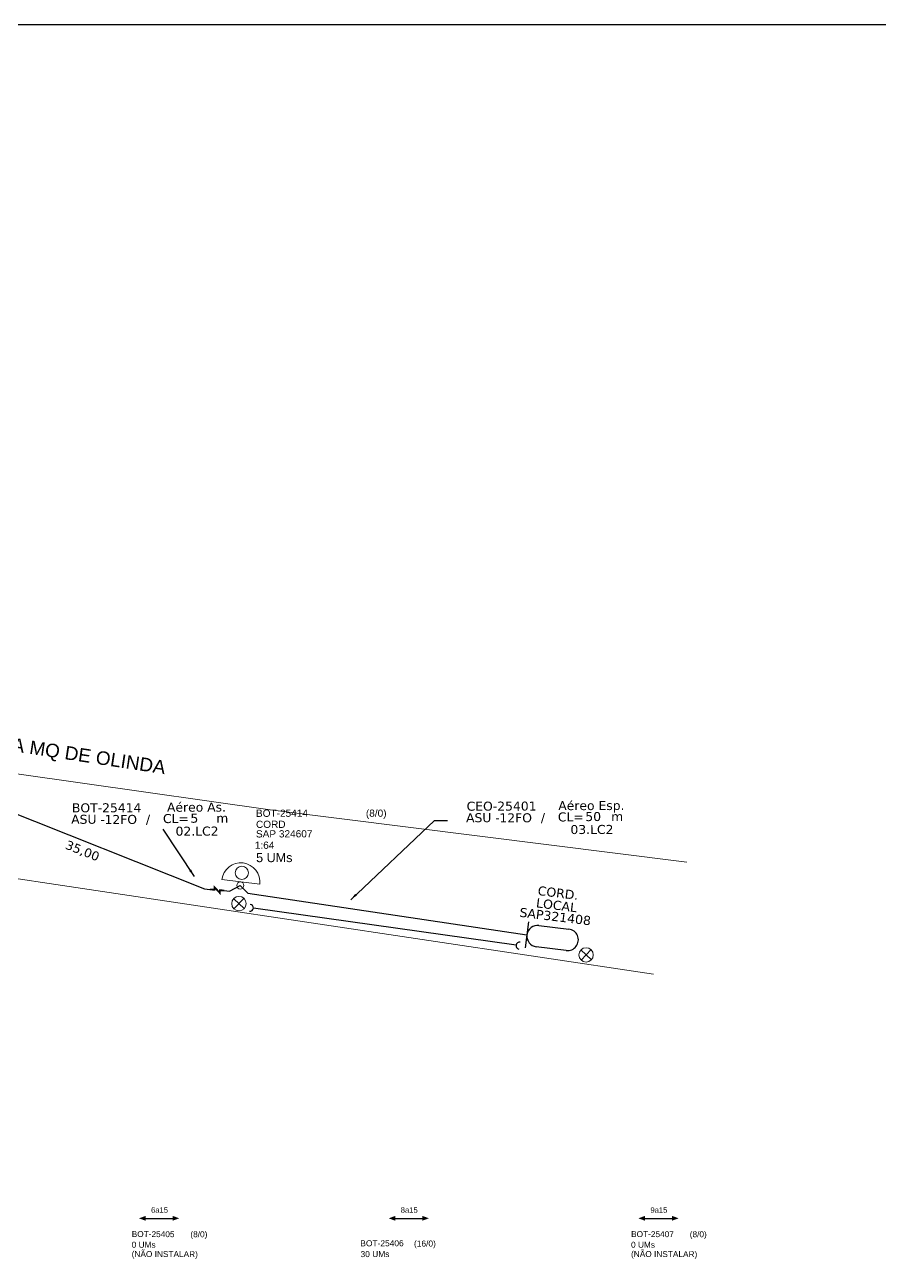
# Model space of a CAD drawing. Header units: metres. Extents: x -357 to 1409, y -312 to 282.
# Drawn here: x 821.6 to 992.5, y 35.2 to 282.2 of the extents above; entities that cross this region are included whole.
import ezdxf
from ezdxf.enums import TextEntityAlignment as Align

# ---------------------------------------------------------------- set-up
doc = ezdxf.new("R2010")
doc.units = ezdxf.units.M
for name, color, linetype, lineweight in [('10.4-Postes', 1, 'Continuous', 0), ("20.0-LEGENDA DOS CDO'S", 1, 'Continuous', 0), ('20.2-CDO_POSTE', 1, 'Continuous', 5), ('CORDOALHA_SUPORTE', 7, 'Continuous', 25), ('Quadra', 251, 'Continuous', 0), ('Segmento Logradouro Texto', 251, 'Continuous', 0)]:
    doc.layers.add(name, color=color, linetype=linetype, lineweight=lineweight)
for name, color, linetype in [('20.5-CEO', 1, 'Continuous'), ('CAP a instalar', 1, 'Continuous'), ('label_cabos', 7, 'Continuous'), ('SETA', 7, 'Continuous'), ('Subida Lateral', 5, 'Continuous'), ('UNIFILAR', 7, 'Continuous')]:
    doc.layers.add(name, color=color, linetype=linetype)
doc.styles.add('ARIAL', font='arial.ttf')
doc.styles.add('DIGICADE', font='arial.ttf')
doc.styles.add('siredit', font='verdana.ttf')
doc.linetypes.add('FENCELINE1', pattern='A,0.25,-0.1,[133,ltypeshp.shx,S=0.1,R=0,X=-0.1,Y=0],-0.1,1', length=1.45)
doc.dimstyles.new('CL', dxfattribs={"dimtxt": 1, "dimasz": 2, "dimexe": 0.18, "dimexo": 0.0625, "dimgap": 0.09, "dimtad": 0, "dimdec": 0, "dimrnd": 1, "dimzin": 0, "dimdsep": 46, "dimtxsty": 'siredit', "dimblk": 'NONE', "dimcen": 0, "dimse1": 1, "dimse2": 1, "dimsd1": 1, "dimsd2": 1, "dimclrt": 7, "dimadec": 0, "dimazin": 0, "dimtfac": 1, "dimtdec": 0, "dimtofl": 0, "dimtmove": 0, "dimatfit": 3, "dimfxl": 0, "dimtolj": 1, "dimtzin": 0, "dimarcsym": 0})

# ---------------------------------------------------------------- blocks, each defined once
blk = doc.blocks.new('POLE_POLE')
at = {"color": 1}
for p, q in [((-0.00000309, 0.00000689), (0.00000269, 0.00000147)), ((0.00000251, 0.00000707), (-0.00000291, 0.00000129))]:
    blk.add_line(p, q, dxfattribs=at)
blk.add_circle((-0.0000002, 0.00000418), 0.00000396, dxfattribs=at)
blk = doc.blocks.new('*U15')
at = {"color": 0}
blk.add_line((2.14, -0.58), (-2.1, -0.68), dxfattribs=at)
for centre, radius in [((0, 0.38), 0.733), ((0.03, -1.03), 0.393)]:
    blk.add_circle(centre, radius, dxfattribs=at)
blk.add_arc((0.02, -0.63), 2.12, 1.3782, 181.3782, dxfattribs=at)
blk = doc.blocks.new('Inst CDOE-8 CAIXA DIST OPT CDOE 48F_8D C_SPL OPTAP')
at = {"layer": "20.0-LEGENDA DOS CDO'S", "color": 0}
for tag, p, style, flags in [('ID_ATIVIDADE', (0.12, 6.47), 'ARIAL', 3), ('FATOR', (7.92, 6.47), 'ARIAL', 1), ('QTDE', (0.23, -0.97), 'DIGICADE', 3)]:
    blk.add_attdef(tag, p, '', height=0.8, rotation=0.118, dxfattribs=dict(at, style=style, flags=flags))
at = {"layer": "20.0-LEGENDA DOS CDO'S", "color": 0, "style": 'ARIAL'}
for tag, p, height in [('FID', (0.12, 5.25), 0.8), ('CORDOALHA', (0.12, 4.02), 0.8), ('SAP', (0.12, 2.96), 0.8), ('1:XX', (-0.01, 1.7), 0.8), ('UMS', (0.14, 0.22), 1)]:
    blk.add_attdef(tag, p, '', height=height, rotation=0.118, dxfattribs=at)
blk.add_attdef('FIBRAS_UTILIZADAS', text='', height=0.8, rotation=0.118, dxfattribs=at).set_placement((13.48, 5.26), align=Align.CENTER)
blk = doc.blocks.new('Inst CB AS CFOA-SM-ASU-120-S-12')
at = {"layer": 'label_cabos', "color": 0, "style": 'siredit'}
for tag, flags, p in [('ID_ATIVIDADE', 3, (1.31, 2.67)), ('FATOR', 1, (11.56, 2.55))]:
    blk.add_attdef(tag, text='', height=1, rotation=359.69, dxfattribs=dict(at, flags=flags)).set_placement(p, align=Align.MIDDLE_CENTER)
for tag, p in [('DESTINO_CABO', (3.13, 1.26)), ('TIPO_CABO', (13.11, 1.24)), ('TIPO_CABO', (1.26, 0)), ('CABO', (4.69, -0.05)), ('/', (7.71, -0.05)), ('LANCE', (10.81, 0)), ('UND', (15.96, 0)), ('FID', (13.15, -1.41))]:
    blk.add_attdef(tag, text='', height=1, rotation=359.69, dxfattribs=at).set_placement(p, align=Align.MIDDLE_CENTER)
blk.add_attdef('QTDE', (12.43, -0.47), '', height=1, rotation=359.69, dxfattribs=at)
blk = doc.blocks.new('Inst CB ESP CFOA-SM-ASU-120-S-12')
at = {"layer": 'label_cabos', "color": 0, "style": 'siredit'}
for tag, flags, p in [('ID_ATIVIDADE', 3, (1.31, 2.67)), ('FATOR', 1, (11.56, 2.55))]:
    blk.add_attdef(tag, text='', height=1, rotation=359.69, dxfattribs=dict(at, flags=flags)).set_placement(p, align=Align.MIDDLE_CENTER)
for tag, p in [('DESTINO_CABO', (3.13, 1.26)), ('TIPO_CABO', (13.11, 1.24)), ('TIPO_CABO', (1.26, 0)), ('CABO', (4.69, -0.05)), ('/', (7.71, -0.05)), ('LANCE', (10.81, 0)), ('UND', (15.96, 0)), ('FID', (13.15, -1.41))]:
    blk.add_attdef(tag, text='', height=1, rotation=359.69, dxfattribs=at).set_placement(p, align=Align.MIDDLE_CENTER)
blk.add_attdef('QTDE', (12.43, -0.47), '', height=1, rotation=359.69, dxfattribs=at)
blk = doc.blocks.new('_None')
blk = doc.blocks.new('SAN')
at = {"layer": 'SETA'}
blk.add_lwpolyline([(-2.58, 0), (6.02, 0)], dxfattribs=at)
for points in [[(-2.1, -0.66), (-3.93, 0), (-2.1, 0.67)], [(5.33, 0.68), (7.16, 0.01), (5.33, -0.65)]]:
    blk.add_solid(points, dxfattribs=at)
blk = doc.blocks.new('CDOE-TEXTO PADRÃO')
at = {"layer": "20.0-LEGENDA DOS CDO'S", "color": 0, "style": 'ARIAL'}
for tag, p in [('CDO_N', (0.49, 7.39)), ('CORDOALHA', (0.5, 4.33)), ('SAP', (0.51, 1.67)), ('SPLITER_1', (0.59, -0.91)), ('SPLITER_2', (0.6, -3.55)), ('(XX-XX_F)S', (0.54, -8.29)), ('(XX-XX_L)S', (0.55, -10.83)), ('UMS', (0.55, -13.15))]:
    blk.add_attdef(tag, p, '', height=1.7, rotation=0.118, dxfattribs=at)
blk.add_attdef('FIBRAS_UTILIZADAS', text='', height=1.7, rotation=0.118, dxfattribs=at).set_placement((19.77, 7.43), align=Align.CENTER)
blk = doc.blocks.new('CDOE_CT_POSTE')
at = {"layer": "20.0-LEGENDA DOS CDO'S", "color": 0, "style": 'ARIAL'}
for tag, p, height in [('CDO_N', (0.12, 5.25), 0.8), ('CORDOALHA', (0.12, 4.02), 0.8), ('SAP', (0.12, 2.96), 0.8), ('1:XX', (-0.01, 1.7), 0.8), ('UMS', (0.14, 0.22), 1)]:
    blk.add_attdef(tag, p, '', height=height, rotation=0.118, dxfattribs=at)
blk.add_attdef('FIBRAS_UTILIZADAS', text='', height=0.8, rotation=0.118, dxfattribs=at).set_placement((7.83, 5.26), align=Align.CENTER)

msp = doc.modelspace()

# ---------------------------------------------------------------- linework, layer by layer
at = {"color": 7}
msp.add_lwpolyline([(568.02, -311.79), (1409.02, -311.79), (1409.02, 282.21), (568.02, 282.21)], close=True, dxfattribs=at)
at = {"layer": '20.5-CEO', "color": 7}
for p, q in [((924.4, 102.18), (930.4, 101.44)), ((929.87, 97.16), (923.87, 97.9))]:
    msp.add_line(p, q, dxfattribs=at)
msp.add_lwpolyline([(922.32, 102.88), (921.68, 97.72)], dxfattribs=at)
for centre, start, end in [((924.14, 100.04), 82.9584, 262.9584), ((930.13, 99.3), 262.9584, 82.9584)]:
    msp.add_arc(centre, 2.15, start, end, dxfattribs=at)
at = {"layer": 'CAP a instalar', "color": 7, "linetype": 'FENCELINE1', "ltscale": 3}
for p, q in [((816.62, 125.75), (857.53, 109.46)), ((857.53, 109.46), (858.59, 109.37)), ((861.46, 109.14), (862.52, 109.05)), ((862.52, 109.05), (864.68, 110.16)), ((864.68, 110.16), (866.19, 108.64)), ((866.19, 108.64), (922, 100.3))]:
    msp.add_line(p, q, dxfattribs=at)
at = {"layer": 'CORDOALHA_SUPORTE', "ltscale": 5}
msp.add_line((919.83, 98.24), (867.29, 105.61), dxfattribs=at)
for centre, start, end in [((866.61, 105.68), 264.8387, 84.8387), ((920.5, 98.12), 79.1919, 259.1919)]:
    msp.add_arc(centre, 0.687, start, end, dxfattribs=at)
at = {"layer": 'Quadra', "color": 7}
for points in [[(683.77, 167.41), (684.02, 155), (684.53, 154.29), (685.37, 153.92), (795.51, 135.94), (870.67, 125.29), (953.96, 114.79)], [(947.29, 92.41), (901.08, 99.39), (812.22, 112.66), (811.29, 112.7), (810.34, 112.64), (809.43, 112.5), (808.52, 112.26), (807.66, 111.94), (806.83, 111.54), (806.04, 111.06), (805.33, 110.51), (804.67, 109.89), (804.1, 109.22), (803.6, 108.48), (803.17, 107.71), (802.85, 106.89), (802.62, 106.06), (802.49, 105.2), (802.45, 104.34), (799.68, 86.75), (795.41, 60.62)], [(947.29, 92.41), (901.08, 99.39), (812.22, 112.66), (811.29, 112.7), (810.34, 112.64), (809.43, 112.5), (808.52, 112.26), (807.66, 111.94), (806.83, 111.54), (806.04, 111.06), (805.33, 110.51), (804.67, 109.89), (804.1, 109.22), (803.6, 108.48), (803.17, 107.71), (802.85, 106.89), (802.62, 106.06), (802.49, 105.2), (802.45, 104.34), (799.68, 86.75), (795.41, 60.62)]]:
    msp.add_lwpolyline(points, dxfattribs=at)
at = {"layer": 'Subida Lateral', "color": 5, "const_width": 0.36}
msp.add_lwpolyline([(858.59, 109.37), (859.49, 109.3), (859.52, 109.8), (860.56, 108.7), (860.58, 109.21), (861.46, 109.14)], dxfattribs=at)

# ---------------------------------------------------------------- block references
at = {"color": 7}
ref = msp.add_blockref('CDOE-TEXTO PADRÃO', (893.84, 30), dxfattribs=dict(at, xscale=0.7056720020771027, yscale=0.7056720020771027, zscale=0.7056720020771027))
ref.add_attrib('CDO_N', 'BOT-25406', (888.69, 38.03), dxfattribs={"layer": "20.0-LEGENDA DOS CDO'S", "color": 0, "height": 1.2, "rotation": 0.118, "style": 'ARIAL'})
ref.add_attrib('CORDOALHA', '30 UMs', (888.73, 35.87), dxfattribs={"layer": "20.0-LEGENDA DOS CDO'S", "color": 0, "height": 1.2, "rotation": 0.118, "style": 'ARIAL'})
ref.add_attrib('FIBRAS_UTILIZADAS', '       (16/0)', dxfattribs={"layer": "20.0-LEGENDA DOS CDO'S", "color": 0, "height": 1.1995, "rotation": 0.118, "style": 'ARIAL'}).set_placement((899.97, 37.98), align=Align.CENTER)
at = {"layer": '10.4-Postes', "color": 1, "xscale": 363636.3600000002, "yscale": 363636.3600000002, "zscale": 363636.3600000002}
for p in [(864.48, 105.01), (933.91, 94.76)]:
    msp.add_blockref('POLE_POLE', p, dxfattribs=at)
at = {"layer": "20.0-LEGENDA DOS CDO'S", "color": 7, "lineweight": 0, "xscale": 1.8, "yscale": 1.8, "zscale": 1.8}
msp.add_blockref('Inst CDOE-8 CAIXA DIST OPT CDOE 48F_8D C_SPL OPTAP', (867.6, 114.42), dxfattribs=at).add_auto_attribs({'FID': 'BOT-25414', 'CORDOALHA': 'CORD', 'SAP': 'SAP 324607', '1:XX': '1:64', 'UMS': '5 UMs', 'FIBRAS_UTILIZADAS': '(8/0)'})
at = {"layer": '20.2-CDO_POSTE', "color": 7, "xscale": -1.8, "yscale": 1.8, "zscale": 1.8, "rotation": 354.1976286376555}
msp.add_blockref('*U15', (864.92, 111.99), dxfattribs=at)
at = {"layer": '20.2-CDO_POSTE', "color": 8}
ref = msp.add_blockref('CDOE_CT_POSTE', (842.72, 30.74), dxfattribs=dict(at, xscale=1.742400012550851, yscale=1.7424, zscale=1.7424, rotation=359.7381893931093))
ref.add_attrib('CDO_N', 'BOT-25405', (842.97, 39.88), dxfattribs={"layer": "20.0-LEGENDA DOS CDO'S", "color": 0, "height": 1.185, "rotation": 359.8562, "style": 'ARIAL', "width": 1})
ref.add_attrib('CORDOALHA', '0 UMs', (842.96, 37.75), dxfattribs={"layer": "20.0-LEGENDA DOS CDO'S", "color": 0, "height": 1.185, "rotation": 359.8562, "style": 'ARIAL', "width": 1})
ref.add_attrib('SAP', '(NÃO INSTALAR)', (842.96, 35.9), dxfattribs={"layer": "20.0-LEGENDA DOS CDO'S", "color": 0, "height": 1.1847, "rotation": 359.8562, "style": 'ARIAL', "width": 1})
ref.add_attrib('FIBRAS_UTILIZADAS', '(8/0)', dxfattribs={"layer": "20.0-LEGENDA DOS CDO'S", "color": 0, "height": 1.185, "rotation": 359.8562, "style": 'ARIAL', "width": 1}).set_placement((856.4, 39.85), align=Align.CENTER)
ref = msp.add_blockref('CDOE_CT_POSTE', (942.58, 30.74), dxfattribs=dict(at, xscale=1.742400012550851, yscale=1.7424, zscale=1.7424, rotation=359.7381893931093))
ref.add_attrib('CDO_N', 'BOT-25407', (942.83, 39.88), dxfattribs={"layer": "20.0-LEGENDA DOS CDO'S", "color": 0, "height": 1.185, "rotation": 359.8562, "style": 'ARIAL', "width": 1})
ref.add_attrib('CORDOALHA', '0 UMs', (942.82, 37.75), dxfattribs={"layer": "20.0-LEGENDA DOS CDO'S", "color": 0, "height": 1.185, "rotation": 359.8562, "style": 'ARIAL', "width": 1})
ref.add_attrib('SAP', '(NÃO INSTALAR)', (942.82, 35.9), dxfattribs={"layer": "20.0-LEGENDA DOS CDO'S", "color": 0, "height": 1.1847, "rotation": 359.8562, "style": 'ARIAL', "width": 1})
ref.add_attrib('FIBRAS_UTILIZADAS', '(8/0)', dxfattribs={"layer": "20.0-LEGENDA DOS CDO'S", "color": 0, "height": 1.185, "rotation": 359.8562, "style": 'ARIAL', "width": 1}).set_placement((956.26, 39.85), align=Align.CENTER)
at = {"layer": 'label_cabos', "color": 7}
ref = msp.add_blockref('Inst CB AS CFOA-SM-ASU-120-S-12', (832.35, 123.38), dxfattribs=dict(at, xscale=1.799999999999998, yscale=1.799999999999998, zscale=1.799999999999998, rotation=0.4634636605451007))
ref.add_attrib('DESTINO_CABO', 'BOT-25414', dxfattribs={"color": 0, "height": 1.8, "rotation": 0.1535, "style": 'siredit'}).set_placement((837.96, 125.69), align=Align.MIDDLE_CENTER)
ref.add_attrib('TIPO_CABO', 'Aéreo As.', dxfattribs={"color": 0, "height": 1.8, "rotation": 0.1535, "style": 'siredit'}).set_placement((855.92, 125.81), align=Align.MIDDLE_CENTER)
ref.add_attrib('CABO', '12FO', dxfattribs={"color": 0, "height": 1.8, "rotation": 0.1535, "style": 'siredit'}).set_placement((840.78, 123.35), align=Align.MIDDLE_CENTER)
ref.add_attrib('/', '/', dxfattribs={"color": 0, "height": 1.8, "rotation": 0.1535, "style": 'siredit'}).set_placement((846.23, 123.39), align=Align.MIDDLE_CENTER)
ref.add_attrib('TIPO_CABO', 'ASU - ', dxfattribs={"color": 0, "height": 1.8, "rotation": 0.1535, "style": 'siredit'}).set_placement((834.62, 123.39), align=Align.MIDDLE_CENTER)
ref.add_attrib('FID', '02.LC2', dxfattribs={"color": 0, "height": 1.8, "rotation": 0.1535, "style": 'siredit'}).set_placement((856.03, 121.02), align=Align.MIDDLE_CENTER)
ref.add_attrib('LANCE', 'CL=', dxfattribs={"color": 0, "height": 1.8, "rotation": 0.1535, "style": 'siredit'}).set_placement((851.8, 123.54), align=Align.MIDDLE_CENTER)
ref.add_attrib('QTDE', '5', (854.72, 122.7), dxfattribs={"color": 0, "height": 1.8, "rotation": 0.1535, "style": 'siredit'})
ref.add_attrib('UND', 'm', dxfattribs={"color": 0, "height": 1.8, "rotation": 0.1535, "style": 'siredit'}).set_placement((861.08, 123.61), align=Align.MIDDLE_CENTER)
ref = msp.add_blockref('Inst CB ESP CFOA-SM-ASU-120-S-12', (911.32, 123.7), dxfattribs=dict(at, xscale=1.799999999999998, yscale=1.799999999999998, zscale=1.799999999999998, rotation=0.4634636605451002))
ref.add_attrib('DESTINO_CABO', 'CEO-25401', dxfattribs={"color": 0, "height": 1.8, "rotation": 0.1535, "style": 'siredit'}).set_placement((916.93, 126.02), align=Align.MIDDLE_CENTER)
ref.add_attrib('TIPO_CABO', 'Aéreo Esp.', dxfattribs={"color": 0, "height": 1.8, "rotation": 0.1535, "style": 'siredit'}).set_placement((934.89, 126.13), align=Align.MIDDLE_CENTER)
ref.add_attrib('CABO', '12FO', dxfattribs={"color": 0, "height": 1.8, "rotation": 0.1535, "style": 'siredit'}).set_placement((919.75, 123.68), align=Align.MIDDLE_CENTER)
ref.add_attrib('/', '/', dxfattribs={"color": 0, "height": 1.8, "rotation": 0.1535, "style": 'siredit'}).set_placement((925.2, 123.72), align=Align.MIDDLE_CENTER)
ref.add_attrib('TIPO_CABO', 'ASU - ', dxfattribs={"color": 0, "height": 1.8, "rotation": 0.1535, "style": 'siredit'}).set_placement((913.59, 123.71), align=Align.MIDDLE_CENTER)
ref.add_attrib('FID', '03.LC2', dxfattribs={"color": 0, "height": 1.8, "rotation": 0.1535, "style": 'siredit'}).set_placement((935, 121.35), align=Align.MIDDLE_CENTER)
ref.add_attrib('LANCE', 'CL=', dxfattribs={"color": 0, "height": 1.8, "rotation": 0.1535, "style": 'siredit'}).set_placement((930.77, 123.86), align=Align.MIDDLE_CENTER)
ref.add_attrib('QTDE', '50', (933.69, 123.03), dxfattribs={"color": 0, "height": 1.8, "rotation": 0.1535, "style": 'siredit'})
ref.add_attrib('UND', 'm', dxfattribs={"color": 0, "height": 1.8, "rotation": 0.1535, "style": 'siredit'}).set_placement((940.05, 123.94), align=Align.MIDDLE_CENTER)
at = {"layer": 'UNIFILAR', "color": 5, "lineweight": -3, "xscale": 0.7260000000000002, "yscale": 0.7260000000000002, "zscale": 0.7260000000000002}
for p in [(847.28, 43.62), (897.21, 43.62), (947.14, 43.62)]:
    msp.add_blockref('SAN', p, dxfattribs=at)

# ---------------------------------------------------------------- texts
at = {"style": 'ARIAL'}
for s, p in [('6a15', (848.53, 44.74)), ('8a15', (898.46, 44.74)), ('9a15', (948.39, 44.74))]:
    msp.add_text(s, height=1.089, dxfattribs=at).set_placement(p, align=Align.CENTER)
at = {"layer": '20.5-CEO', "color": 7, "style": 'siredit'}
for tag, text, height, p in [('CORD.', 'CEO-XXX', 1.817, (928.34, 109.56)), ('LOCAL', 'CS-XXX', 1.825, (928.05, 107.11)), ('SAP321408', 'SAP 321408', 1.825, (927.78, 104.86))]:
    msp.add_attdef(tag, text=text, height=height, rotation=352.9584, dxfattribs=at).set_placement(p, align=Align.TOP_CENTER)
at = {"layer": 'label_cabos', "color": 3, "style": 'siredit'}
msp.add_text('35,00', height=1.8, rotation=338.2867, dxfattribs=at).set_placement((829.52, 117.58))
at = {"layer": 'Segmento Logradouro Texto', "color": 7, "linetype": 'Continuous', "insert": (813.87, 140.5), "char_height": 2.7, "width": 46.3944, "attachment_point": 1, "rotation": 351.421, "style": 'DIGICADE'}
msp.add_mtext('RUA MQ DE OLINDA', dxfattribs=at)

# ---------------------------------------------------------------- leaders
at = {"layer": 'label_cabos', "color": 7, "lineweight": 0}
for points in [[(855.49, 111.95), (849.24, 121.44)], [(886.76, 107.31), (903.54, 123.16), (906.1, 123.16)]]:
    msp.add_leader(points, dimstyle='CL', override={"dimasz": 1.5}, dxfattribs=at)

doc.saveas('drawing.dxf')
